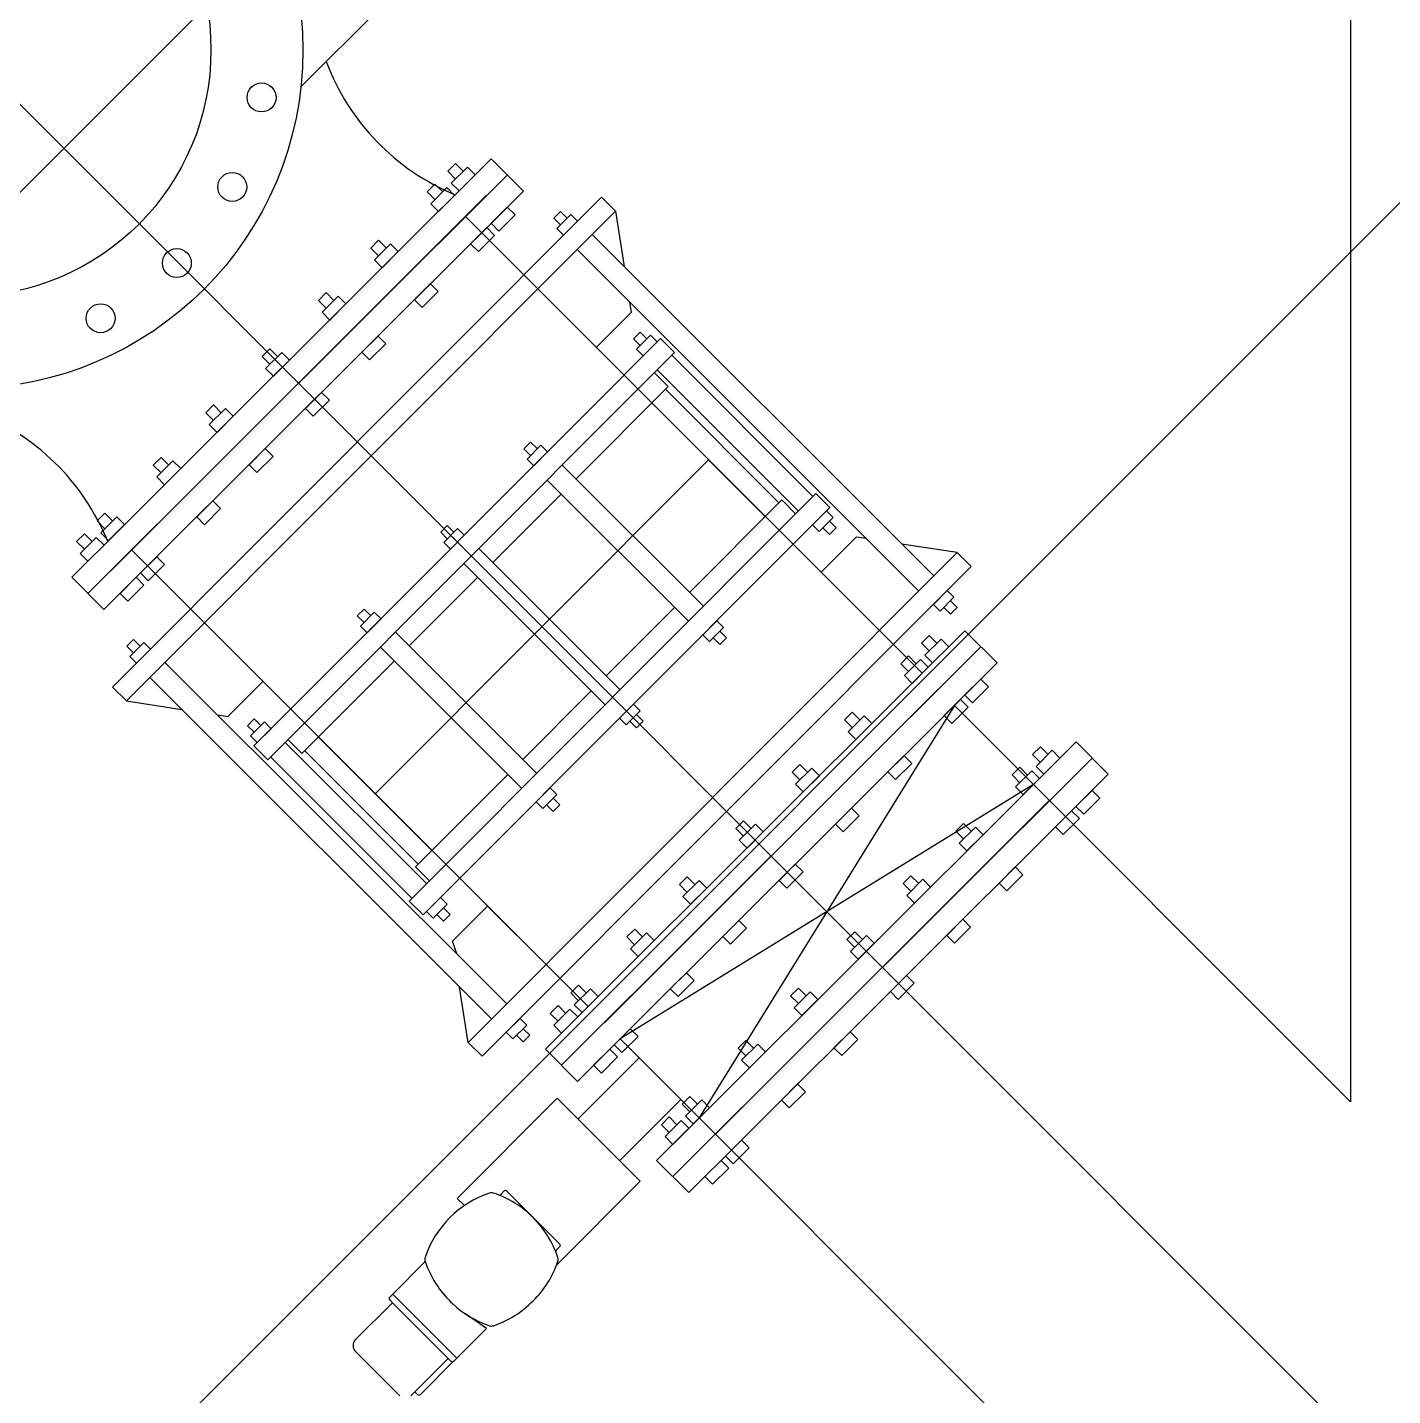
# Model space of a CAD drawing. Header units: inches. Extents: x 72602 to 350810, y -122122 to 43597.
# Drawn here: x 304663 to 306399, y 11378 to 13118 of the extents above; entities that cross this region are included whole.
import ezdxf

# ---------------------------------------------------------------- set-up
doc = ezdxf.new("R2010")
doc.units = ezdxf.units.IN
doc.header["$MEASUREMENT"] = 0
doc.layers.add('M-HVAC-EQPM-NEW', color=5, linetype='Continuous')
doc.layers.add('M-X-BKGD', color=8, linetype='Continuous')

msp = doc.modelspace()

# ---------------------------------------------------------------- hatches: boundary and pattern name
at = {"layer": 'M-HVAC-EQPM-NEW'}
h = msp.add_hatch(dxfattribs=at)
h.set_pattern_fill('ANSI31', color=1, scale=10000)
h.set_pattern_definition([(45, (143403.7, -63489.4), (-883.8835, 883.8835), [])])
h.paths.add_polyline_path([(293411, 17174.6), (308563.5, 17174.6), (308563.5, 7044.1), (293411, 7044.1)])

# ---------------------------------------------------------------- linework, layer by layer
at = {"layer": 'M-X-BKGD', "ltscale": 0.2}
msp.add_line((306345.7, 13994.6), (306345.7, 11751.7), dxfattribs=at)
msp.add_line((306345.7, 13994.6), (306345.7, 11751.7), dxfattribs=at)
at = {"layer": 'M-X-BKGD', "ltscale": 0.003}
msp.add_line((306801.5, 10871.6), (304150.7, 13522.5), dxfattribs=at)
msp.add_line((306801.5, 10871.6), (304150.7, 13522.5), dxfattribs=at)
at = {"layer": 'M-X-BKGD'}
for p, q in [((305110.5, 13141.1), (305011.1, 13042)), ((305110.5, 13141.1), (305011.1, 13042)), ((305253.1, 12950.4), (305191.6, 12889)), ((305253.1, 12950.4), (305191.6, 12889)), ((305207.6, 12944.3), (305197.8, 12934.5)), ((305207.6, 12944.3), (305197.8, 12934.5)), ((305217.5, 12934.5), (305207.6, 12944.3)), ((305217.5, 12934.5), (305207.6, 12944.3)), ((305294, 12909.4), (305253.1, 12950.4)), ((305294, 12909.4), (305253.1, 12950.4)), ((305273.6, 12929.9), (304740.2, 12398)), ((305273.6, 12929.9), (304740.2, 12398)), ((305197.8, 12934.5), (305207.6, 12924.7)), ((305197.8, 12934.5), (305207.6, 12924.7)), ((305222.8, 12939.8), (305202.3, 12919.3)), ((305222.8, 12939.8), (305202.3, 12919.3)), ((305212.1, 12909.5), (305232.6, 12929.9)), ((305212.1, 12909.5), (305232.6, 12929.9)), ((305232.6, 12929.9), (305222.8, 12939.8)), ((305232.6, 12929.9), (305222.8, 12939.8)), ((305181.5, 12918.3), (305171.7, 12908.5)), ((305181.5, 12918.3), (305171.7, 12908.5)), ((305171.7, 12908.5), (305181.5, 12898.6)), ((305171.7, 12908.5), (305181.5, 12898.6)), ((305196.7, 12913.8), (305176.2, 12893.3)), ((305196.7, 12913.8), (305176.2, 12893.3)), ((305191.4, 12908.4), (305181.5, 12918.3)), ((305191.4, 12908.4), (305181.5, 12918.3)), ((305206.5, 12903.9), (305196.7, 12913.8)), ((305206.5, 12903.9), (305196.7, 12913.8)), ((305202.3, 12919.3), (305212.1, 12909.5)), ((305202.3, 12919.3), (305212.1, 12909.5)), ((305232.5, 12848), (305294, 12909.4)), ((305232.5, 12848), (305294, 12909.4)), ((305246.7, 12903.8), (304769.4, 12426.5)), ((305246.7, 12903.8), (304769.4, 12426.5)), ((304771.5, 12278.8), (305393.3, 12901.6)), ((304771.5, 12278.8), (305393.3, 12901.6)), ((304771.6, 12278.8), (305393.3, 12901.6)), ((304771.6, 12278.8), (305393.3, 12901.6)), ((305191.3, 12888.8), (304781.2, 12479.8)), ((305191.3, 12888.8), (304781.2, 12479.8)), ((305176.2, 12893.3), (305186, 12883.5)), ((305176.2, 12893.3), (305186, 12883.5)), ((305186, 12883.5), (305206.5, 12903.9)), ((305186, 12883.5), (305206.5, 12903.9)), ((305253, 12868.5), (305273.5, 12888.9)), ((305253, 12868.5), (305273.5, 12888.9)), ((305273.5, 12888.9), (305283.3, 12879.1)), ((305273.5, 12888.9), (305283.3, 12879.1)), ((305393.3, 12901.6), (305411, 12883.9)), ((305393.3, 12901.6), (305411, 12883.9)), ((304789.2, 12261.2), (305411, 12883.9)), ((304789.2, 12261.2), (305411, 12883.9)), ((305801, 12296.4), (305220.2, 12877.2)), ((305801, 12296.4), (305220.2, 12877.2)), ((305283.3, 12879.1), (305262.8, 12858.6)), ((305283.3, 12879.1), (305262.8, 12858.6)), ((305341.2, 12883.5), (305332.7, 12875)), ((305341.2, 12883.5), (305332.7, 12875)), ((305332.7, 12875), (305341.2, 12866.5)), ((305332.7, 12875), (305341.2, 12866.5)), ((305354.3, 12879.6), (305336.6, 12861.9)), ((305354.3, 12879.6), (305336.6, 12861.9)), ((305349.7, 12875), (305341.2, 12883.5)), ((305349.7, 12875), (305341.2, 12883.5)), ((305362.8, 12871.1), (305354.3, 12879.6)), ((305362.8, 12871.1), (305354.3, 12879.6)), ((305411, 12883.9), (305421.9, 12813.5)), ((305411, 12883.9), (305421.9, 12813.5)), ((305247.4, 12862.9), (304822.1, 12438.8)), ((305247.4, 12862.9), (304822.1, 12438.8)), ((305226.9, 12842.5), (305247.4, 12862.9)), ((305226.9, 12842.5), (305247.4, 12862.9)), ((305247.4, 12862.9), (305257.2, 12853.1)), ((305247.4, 12862.9), (305257.2, 12853.1)), ((305262.8, 12858.6), (305253, 12868.5)), ((305262.8, 12858.6), (305253, 12868.5)), ((305336.6, 12861.9), (305345.1, 12853.4)), ((305336.6, 12861.9), (305345.1, 12853.4)), ((305345.1, 12853.4), (305362.8, 12871.1)), ((305345.1, 12853.4), (305362.8, 12871.1)), ((305381.3, 12854.1), (305815.9, 12420.1)), ((305381.3, 12854.1), (305815.9, 12420.1)), ((305109.9, 12846.9), (305100.1, 12837)), ((305109.9, 12846.9), (305100.1, 12837)), ((305100.1, 12837), (305109.9, 12827.2)), ((305100.1, 12837), (305109.9, 12827.2)), ((305125.1, 12842.3), (305104.6, 12821.9)), ((305125.1, 12842.3), (305104.6, 12821.9)), ((305119.7, 12837), (305109.9, 12846.9)), ((305119.7, 12837), (305109.9, 12846.9)), ((305134.9, 12832.5), (305125.1, 12842.3)), ((305134.9, 12832.5), (305125.1, 12842.3)), ((305236.7, 12832.6), (305226.9, 12842.5)), ((305236.7, 12832.6), (305226.9, 12842.5)), ((305257.2, 12853.1), (305236.7, 12832.6)), ((305257.2, 12853.1), (305236.7, 12832.6)), ((305104.6, 12821.9), (305114.4, 12812)), ((305104.6, 12821.9), (305114.4, 12812)), ((305114.4, 12812), (305134.9, 12832.5)), ((305114.4, 12812), (305134.9, 12832.5)), ((305362.2, 12835), (305796.8, 12401)), ((305362.2, 12835), (305796.8, 12401)), ((305155.3, 12771), (305175.8, 12791.5)), ((305155.3, 12771), (305175.8, 12791.5)), ((305175.8, 12791.5), (305185.6, 12781.6)), ((305175.8, 12791.5), (305185.6, 12781.6)), ((305043.2, 12780.3), (305033.4, 12770.5)), ((305043.2, 12780.3), (305033.4, 12770.5)), ((305033.4, 12770.5), (305043.2, 12760.7)), ((305033.4, 12770.5), (305043.2, 12760.7)), ((305058.4, 12775.8), (305037.9, 12755.4)), ((305058.4, 12775.8), (305037.9, 12755.4)), ((305053, 12770.5), (305043.2, 12780.3)), ((305053, 12770.5), (305043.2, 12780.3)), ((305068.2, 12766), (305058.4, 12775.8)), ((305068.2, 12766), (305058.4, 12775.8)), ((305165.1, 12761.2), (305155.3, 12771)), ((305165.1, 12761.2), (305155.3, 12771)), ((305185.6, 12781.6), (305165.1, 12761.2)), ((305185.6, 12781.6), (305165.1, 12761.2)), ((305428.9, 12768.4), (305430.9, 12755.2)), ((305428.9, 12768.4), (305430.9, 12755.2)), ((305037.9, 12755.4), (305047.7, 12745.5)), ((305037.9, 12755.4), (305047.7, 12745.5)), ((305047.7, 12745.5), (305068.2, 12766)), ((305047.7, 12745.5), (305068.2, 12766)), ((305386.4, 12710.6), (305430.9, 12755.2)), ((305386.4, 12710.6), (305430.9, 12755.2)), ((305088.6, 12704.5), (305109.1, 12725)), ((305088.6, 12704.5), (305109.1, 12725)), ((305118.9, 12715.1), (305098.4, 12694.7)), ((305118.9, 12715.1), (305098.4, 12694.7)), ((305109.1, 12725), (305118.9, 12715.1)), ((305109.1, 12725), (305118.9, 12715.1)), ((305468.3, 12721.9), (305421.8, 12675.3)), ((305468.3, 12721.9), (305421.8, 12675.3)), ((305442.5, 12730), (305434, 12721.5)), ((305442.5, 12730), (305434, 12721.5)), ((305434, 12721.5), (305442.5, 12713.1)), ((305434, 12721.5), (305442.5, 12713.1)), ((305455.6, 12726.1), (305437.9, 12708.5)), ((305455.6, 12726.1), (305437.9, 12708.5)), ((305451, 12721.6), (305442.5, 12730)), ((305451, 12721.6), (305442.5, 12730)), ((305446.4, 12700), (305464.1, 12717.7)), ((305446.4, 12700), (305464.1, 12717.7)), ((305464.1, 12717.7), (305455.6, 12726.1)), ((305464.1, 12717.7), (305455.6, 12726.1)), ((305486, 12704.3), (305468.3, 12721.9)), ((305486, 12704.3), (305468.3, 12721.9)), ((304971.6, 12708.9), (304961.7, 12699.1)), ((304971.6, 12708.9), (304961.7, 12699.1)), ((304961.7, 12699.1), (304971.6, 12689.2)), ((304961.7, 12699.1), (304971.6, 12689.2)), ((304986.7, 12704.4), (304966.2, 12683.9)), ((304986.7, 12704.4), (304966.2, 12683.9)), ((304981.4, 12699.1), (304971.6, 12708.9)), ((304981.4, 12699.1), (304971.6, 12708.9)), ((304996.5, 12694.5), (304986.7, 12704.4)), ((304996.5, 12694.5), (304986.7, 12704.4)), ((305098.4, 12694.7), (305088.6, 12704.5)), ((305098.4, 12694.7), (305088.6, 12704.5)), ((305437.9, 12708.5), (305446.4, 12700)), ((305437.9, 12708.5), (305446.4, 12700)), ((305439.5, 12657.6), (305486, 12704.3)), ((305439.5, 12657.6), (305486, 12704.3)), ((305482.5, 12700.7), (305662.2, 12521.2)), ((305482.5, 12700.7), (305662.2, 12521.2)), ((304966.2, 12683.9), (304976, 12674.1)), ((304966.2, 12683.9), (304976, 12674.1)), ((304976, 12674.1), (304996.5, 12694.5)), ((304976, 12674.1), (304996.5, 12694.5)), ((305463.9, 12682.1), (305643.7, 12502.6)), ((305463.9, 12682.1), (305643.7, 12502.6)), ((305421.9, 12675.2), (304997.9, 12250.7)), ((305421.9, 12675.2), (304997.9, 12250.7)), ((305460.4, 12678.6), (305478.1, 12660.9)), ((305460.4, 12678.6), (305478.1, 12660.9)), ((305439.5, 12657.6), (305015.6, 12233)), ((305439.5, 12657.6), (305015.6, 12233)), ((305016.9, 12633.1), (305037.4, 12653.5)), ((305016.9, 12633.1), (305037.4, 12653.5)), ((305037.4, 12653.5), (305047.3, 12643.7)), ((305037.4, 12653.5), (305047.3, 12643.7)), ((305478.2, 12660.8), (305360.9, 12543.4)), ((305478.2, 12660.8), (305360.9, 12543.4)), ((305474.6, 12657.4), (305618.9, 12513.2)), ((305474.6, 12657.4), (305618.9, 12513.2)), ((304890.1, 12627.6), (304899.9, 12637.5)), ((304890.1, 12627.6), (304899.9, 12637.5)), ((304894.6, 12612.5), (304915.1, 12632.9)), ((304894.6, 12612.5), (304915.1, 12632.9)), ((304899.9, 12637.5), (304909.8, 12627.6)), ((304899.9, 12637.5), (304909.8, 12627.6)), ((304915.1, 12632.9), (304924.9, 12623.1)), ((304915.1, 12632.9), (304924.9, 12623.1)), ((305026.7, 12623.2), (305016.9, 12633.1)), ((305026.7, 12623.2), (305016.9, 12633.1)), ((305047.3, 12643.7), (305026.7, 12623.2)), ((305047.3, 12643.7), (305026.7, 12623.2)), ((305457.2, 12640), (305601.5, 12495.8)), ((305457.2, 12640), (305601.5, 12495.8)), ((304899.9, 12617.8), (304890.1, 12627.6)), ((304899.9, 12617.8), (304890.1, 12627.6)), ((304904.4, 12602.6), (304894.6, 12612.5)), ((304904.4, 12602.6), (304894.6, 12612.5)), ((304924.9, 12623.1), (304904.4, 12602.6)), ((304924.9, 12623.1), (304904.4, 12602.6)), ((304965.8, 12582.1), (304945.3, 12561.6)), ((304965.8, 12582.1), (304945.3, 12561.6)), ((304975.6, 12572.2), (304965.8, 12582.1)), ((304975.6, 12572.2), (304965.8, 12582.1)), ((305303.2, 12590.4), (305294.7, 12581.9)), ((305303.2, 12590.4), (305294.7, 12581.9)), ((305294.7, 12581.9), (305303.2, 12573.4)), ((305294.7, 12581.9), (305303.2, 12573.4)), ((305316.3, 12586.5), (305298.6, 12568.8)), ((305316.3, 12586.5), (305298.6, 12568.8)), ((305311.7, 12581.9), (305303.2, 12590.4)), ((305311.7, 12581.9), (305303.2, 12590.4)), ((305307.1, 12560.3), (305324.8, 12578)), ((305307.1, 12560.3), (305324.8, 12578)), ((305324.8, 12578), (305316.3, 12586.5)), ((305324.8, 12578), (305316.3, 12586.5)), ((304823.4, 12561.1), (304833.2, 12570.9)), ((304823.4, 12561.1), (304833.2, 12570.9)), ((304833.2, 12551.3), (304823.4, 12561.1)), ((304833.2, 12551.3), (304823.4, 12561.1)), ((304827.9, 12546), (304848.4, 12566.4)), ((304827.9, 12546), (304848.4, 12566.4)), ((304833.2, 12570.9), (304843.1, 12561.1)), ((304833.2, 12570.9), (304843.1, 12561.1)), ((304848.4, 12566.4), (304858.2, 12556.6)), ((304848.4, 12566.4), (304858.2, 12556.6)), ((304945.3, 12561.6), (304955.1, 12551.8)), ((304945.3, 12561.6), (304955.1, 12551.8)), ((304955.1, 12551.8), (304975.6, 12572.2)), ((304955.1, 12551.8), (304975.6, 12572.2)), ((305105.4, 12143.2), (305529.4, 12567.8)), ((305105.4, 12143.2), (305529.4, 12567.8)), ((305298.6, 12568.8), (305307.1, 12560.3)), ((305298.6, 12568.8), (305307.1, 12560.3)), ((305343.2, 12561), (305522.9, 12381.6)), ((305343.2, 12561), (305522.9, 12381.6)), ((304837.7, 12536.1), (304827.9, 12546)), ((304837.7, 12536.1), (304827.9, 12546)), ((304858.2, 12556.6), (304837.7, 12536.1)), ((304858.2, 12556.6), (304837.7, 12536.1)), ((305324.1, 12541.9), (305503.9, 12362.5)), ((305324.1, 12541.9), (305503.9, 12362.5)), ((305341.8, 12524.3), (305254.9, 12437.2)), ((305341.8, 12524.3), (305254.9, 12437.2)), ((305619.2, 12478.2), (305665.8, 12524.8)), ((305619.2, 12478.2), (305665.8, 12524.8)), ((305665.8, 12524.8), (305683.5, 12507.1)), ((305665.8, 12524.8), (305683.5, 12507.1)), ((304899.1, 12515.6), (304878.6, 12495.1)), ((304899.1, 12515.6), (304878.6, 12495.1)), ((304908.9, 12505.7), (304899.1, 12515.6)), ((304908.9, 12505.7), (304899.1, 12515.6)), ((305622.5, 12516.7), (305505.2, 12399.2)), ((305622.5, 12516.7), (305505.2, 12399.2)), ((305622.4, 12516.8), (305640.1, 12499.1)), ((305622.4, 12516.8), (305640.1, 12499.1)), ((305683.5, 12507.1), (305636.9, 12460.5)), ((305683.5, 12507.1), (305636.9, 12460.5)), ((304761.9, 12499.8), (304752, 12490)), ((304761.9, 12499.8), (304752, 12490)), ((304752, 12490), (304761.9, 12480.1)), ((304752, 12490), (304761.9, 12480.1)), ((304777, 12495.2), (304756.5, 12474.8)), ((304777, 12495.2), (304756.5, 12474.8)), ((304771.7, 12489.9), (304761.9, 12499.8)), ((304771.7, 12489.9), (304761.9, 12499.8)), ((304786.8, 12485.4), (304777, 12495.2)), ((304786.8, 12485.4), (304777, 12495.2)), ((304878.6, 12495.1), (304888.4, 12485.3)), ((304878.6, 12495.1), (304888.4, 12485.3)), ((304888.4, 12485.3), (304908.9, 12505.7)), ((304888.4, 12485.3), (304908.9, 12505.7)), ((305661.6, 12485.2), (305679.2, 12502.9)), ((305661.6, 12485.2), (305679.2, 12502.9)), ((305687.7, 12494.4), (305670, 12476.7)), ((305687.7, 12494.4), (305670, 12476.7)), ((305679.2, 12502.9), (305687.7, 12494.4)), ((305679.2, 12502.9), (305687.7, 12494.4)), ((305683.1, 12489.8), (305691.6, 12481.3)), ((305683.1, 12489.8), (305691.6, 12481.3)), ((304719.7, 12418.5), (304781.2, 12479.8)), ((304719.7, 12418.5), (304781.2, 12479.8)), ((304735.8, 12473.7), (304725.9, 12463.9)), ((304735.8, 12473.7), (304725.9, 12463.9)), ((304745.6, 12463.9), (304735.8, 12473.7)), ((304745.6, 12463.9), (304735.8, 12473.7)), ((304756.5, 12474.8), (304766.3, 12465)), ((304756.5, 12474.8), (304766.3, 12465)), ((304766.3, 12465), (304786.8, 12485.4)), ((304766.3, 12465), (304786.8, 12485.4)), ((305197.2, 12484.2), (305188.8, 12475.7)), ((305197.2, 12484.2), (305188.8, 12475.7)), ((305188.8, 12475.7), (305197.2, 12467.2)), ((305188.8, 12475.7), (305197.2, 12467.2)), ((305210.3, 12480.3), (305192.7, 12462.6)), ((305210.3, 12480.3), (305192.7, 12462.6)), ((305619.2, 12478.2), (305195.3, 12053.5)), ((305619.2, 12478.2), (305195.3, 12053.5)), ((305205.7, 12475.7), (305197.2, 12484.2)), ((305205.7, 12475.7), (305197.2, 12484.2)), ((305201.1, 12454.2), (305218.8, 12471.9)), ((305201.1, 12454.2), (305218.8, 12471.9)), ((305218.8, 12471.9), (305210.3, 12480.3)), ((305218.8, 12471.9), (305210.3, 12480.3)), ((305670, 12476.7), (305661.6, 12485.2)), ((305670, 12476.7), (305661.6, 12485.2)), ((305683.1, 12472.8), (305674.6, 12481.3)), ((305683.1, 12472.8), (305674.6, 12481.3)), ((305691.6, 12481.3), (305683.1, 12472.8)), ((305691.6, 12481.3), (305683.1, 12472.8)), ((304725.9, 12463.9), (304735.8, 12454.1)), ((304725.9, 12463.9), (304735.8, 12454.1)), ((304750.9, 12469.2), (304730.4, 12448.8)), ((304750.9, 12469.2), (304730.4, 12448.8)), ((304740.2, 12438.9), (304760.7, 12459.4)), ((304740.2, 12438.9), (304760.7, 12459.4)), ((304760.7, 12459.4), (304750.9, 12469.2)), ((304760.7, 12459.4), (304750.9, 12469.2)), ((305192.7, 12462.6), (305201.1, 12454.2)), ((305192.7, 12462.6), (305201.1, 12454.2)), ((305636.9, 12460.5), (305213, 12035.8)), ((305636.9, 12460.5), (305213, 12035.8)), ((305237.2, 12454.9), (305416.9, 12275.4)), ((305237.2, 12454.9), (305416.9, 12275.4)), ((305672.4, 12425), (305717, 12469.6)), ((305672.4, 12425), (305717, 12469.6)), ((305730.1, 12467.6), (305717, 12469.6)), ((305730.1, 12467.6), (305717, 12469.6)), ((305845.7, 12449.9), (305775.3, 12460.7)), ((305845.7, 12449.9), (305775.3, 12460.7)), ((304730.4, 12448.8), (304740.2, 12438.9)), ((304730.4, 12448.8), (304740.2, 12438.9)), ((304822.1, 12438.8), (304760.6, 12377.5)), ((304822.1, 12438.8), (304760.6, 12377.5)), ((305376.2, 11872.7), (304795.9, 12453)), ((305376.2, 11872.7), (304795.9, 12453)), ((304807.2, 12423.9), (304827.7, 12444.4)), ((304807.2, 12423.9), (304827.7, 12444.4)), ((304827.7, 12444.4), (304837.5, 12434.6)), ((304827.7, 12444.4), (304837.5, 12434.6)), ((305223.9, 11827.2), (305845.7, 12449.9)), ((305223.9, 11827.2), (305845.7, 12449.9)), ((305863.4, 12432.1), (305845.7, 12449.9)), ((305863.4, 12432.1), (305845.7, 12449.9)), ((304817, 12414.1), (304807.2, 12423.9)), ((304817, 12414.1), (304807.2, 12423.9)), ((304837.5, 12434.6), (304817, 12414.1)), ((304837.5, 12434.6), (304817, 12414.1)), ((305218.1, 12435.8), (305397.9, 12256.3)), ((305218.1, 12435.8), (305397.9, 12256.3)), ((305241.6, 11809.5), (305863.4, 12432.2)), ((305241.6, 11809.5), (305863.4, 12432.2)), ((304760.6, 12377.5), (304719.7, 12418.5)), ((304760.6, 12377.5), (304719.7, 12418.5)), ((304781.1, 12397.9), (304801.6, 12418.4)), ((304781.1, 12397.9), (304801.6, 12418.4)), ((304811.5, 12408.5), (304790.9, 12388.1)), ((304811.5, 12408.5), (304790.9, 12388.1)), ((304801.6, 12418.4), (304811.5, 12408.5)), ((304801.6, 12418.4), (304811.5, 12408.5)), ((305235.8, 12418.1), (305148.9, 12331.1)), ((305235.8, 12418.1), (305148.9, 12331.1)), ((304790.9, 12388.1), (304781.1, 12397.9)), ((304790.9, 12388.1), (304781.1, 12397.9)), ((305815.3, 12383.9), (305833, 12401.6)), ((305815.3, 12383.9), (305833, 12401.6)), ((305841.5, 12393.2), (305823.8, 12375.5)), ((305841.5, 12393.2), (305823.8, 12375.5)), ((305833, 12401.6), (305841.5, 12393.2)), ((305833, 12401.6), (305841.5, 12393.2)), ((305836.9, 12388.6), (305845.4, 12380.1)), ((305836.9, 12388.6), (305845.4, 12380.1)), ((305091.3, 12378), (305082.8, 12369.5)), ((305091.3, 12378), (305082.8, 12369.5)), ((305082.8, 12369.5), (305091.3, 12361)), ((305082.8, 12369.5), (305091.3, 12361)), ((305104.4, 12374.1), (305086.7, 12356.4)), ((305104.4, 12374.1), (305086.7, 12356.4)), ((305099.8, 12369.5), (305091.3, 12378)), ((305099.8, 12369.5), (305091.3, 12378)), ((305112.9, 12365.7), (305104.4, 12374.1)), ((305112.9, 12365.7), (305104.4, 12374.1)), ((305486.2, 12380.1), (305399.3, 12293.1)), ((305486.2, 12380.1), (305399.3, 12293.1)), ((305823.8, 12375.5), (305815.3, 12383.9)), ((305823.8, 12375.5), (305815.3, 12383.9)), ((305836.9, 12371.6), (305828.4, 12380.1)), ((305836.9, 12371.6), (305828.4, 12380.1)), ((305845.4, 12380.1), (305836.9, 12371.6)), ((305845.4, 12380.1), (305836.9, 12371.6)), ((305086.7, 12356.4), (305095.2, 12348)), ((305086.7, 12356.4), (305095.2, 12348)), ((305095.2, 12348), (305112.9, 12365.7)), ((305095.2, 12348), (305112.9, 12365.7)), ((305522.2, 12345.5), (305539.9, 12363.2)), ((305522.2, 12345.5), (305539.9, 12363.2)), ((305548.4, 12354.7), (305530.7, 12337)), ((305548.4, 12354.7), (305530.7, 12337)), ((305539.9, 12363.2), (305548.4, 12354.7)), ((305539.9, 12363.2), (305548.4, 12354.7)), ((305543.8, 12350.1), (305552.3, 12341.6)), ((305543.8, 12350.1), (305552.3, 12341.6)), ((305855.3, 12350.5), (305793.8, 12289.2)), ((305855.3, 12350.5), (305793.8, 12289.2)), ((305896.2, 12309.5), (305855.3, 12350.5)), ((305896.2, 12309.5), (305855.3, 12350.5)), ((304789.6, 12330.9), (304798.1, 12339.4)), ((304789.6, 12330.9), (304798.1, 12339.4)), ((304793.5, 12317.8), (304811.2, 12335.5)), ((304793.5, 12317.8), (304811.2, 12335.5)), ((304798.1, 12339.4), (304806.6, 12330.9)), ((304798.1, 12339.4), (304806.6, 12330.9)), ((304811.2, 12335.5), (304819.7, 12327.1)), ((304811.2, 12335.5), (304819.7, 12327.1)), ((305131.3, 12348.7), (305311, 12169.2)), ((305131.3, 12348.7), (305311, 12169.2)), ((305530.7, 12337), (305522.2, 12345.5)), ((305530.7, 12337), (305522.2, 12345.5)), ((305543.8, 12333.2), (305535.3, 12341.6)), ((305543.8, 12333.2), (305535.3, 12341.6)), ((305552.3, 12341.6), (305543.8, 12333.2)), ((305552.3, 12341.6), (305543.8, 12333.2)), ((305809.9, 12344.4), (305800, 12334.6)), ((305809.9, 12344.4), (305800, 12334.6)), ((305800, 12334.6), (305809.8, 12324.8)), ((305800, 12334.6), (305809.8, 12324.8)), ((305825, 12339.9), (305804.5, 12319.5)), ((305825, 12339.9), (305804.5, 12319.5)), ((305819.7, 12334.6), (305809.9, 12344.4)), ((305819.7, 12334.6), (305809.9, 12344.4)), ((305834.8, 12330.1), (305825, 12339.9)), ((305834.8, 12330.1), (305825, 12339.9)), ((304798.1, 12322.4), (304789.6, 12330.9)), ((304798.1, 12322.4), (304789.6, 12330.9)), ((304802, 12309.4), (304793.5, 12317.8)), ((304802, 12309.4), (304793.5, 12317.8)), ((304819.7, 12327.1), (304802, 12309.4)), ((304819.7, 12327.1), (304802, 12309.4)), ((305112.2, 12329.6), (305291.9, 12150.1)), ((305112.2, 12329.6), (305291.9, 12150.1)), ((305875.8, 12330), (305342.4, 11798.1)), ((305875.8, 12330), (305342.4, 11798.1)), ((305783.8, 12318.4), (305773.9, 12308.6)), ((305783.8, 12318.4), (305773.9, 12308.6)), ((305793.6, 12308.6), (305783.8, 12318.4)), ((305793.6, 12308.6), (305783.8, 12318.4)), ((305804.5, 12319.5), (305814.3, 12309.6)), ((305804.5, 12319.5), (305814.3, 12309.6)), ((305814.3, 12309.6), (305834.8, 12330.1)), ((305814.3, 12309.6), (305834.8, 12330.1)), ((304838.1, 12310.1), (305272.7, 11876.1)), ((304838.1, 12310.1), (305272.7, 11876.1)), ((305129.8, 12312), (305012.4, 12194.4)), ((305129.8, 12312), (305012.4, 12194.4)), ((305773.9, 12308.6), (305783.7, 12298.8)), ((305773.9, 12308.6), (305783.7, 12298.8)), ((305798.9, 12313.9), (305778.4, 12293.4)), ((305798.9, 12313.9), (305778.4, 12293.4)), ((305788.2, 12283.6), (305808.7, 12304)), ((305788.2, 12283.6), (305808.7, 12304)), ((305808.7, 12304), (305798.9, 12313.9)), ((305808.7, 12304), (305798.9, 12313.9)), ((305834.7, 12248.2), (305896.2, 12309.5)), ((305834.7, 12248.2), (305896.2, 12309.5)), ((304819, 12291), (305253.6, 11857)), ((304819, 12291), (305253.6, 11857)), ((304962.5, 12286), (304918, 12241.4)), ((304962.5, 12286), (304918, 12241.4)), ((305793.5, 12288.9), (305383.5, 11880)), ((305793.5, 12288.9), (305383.5, 11880)), ((305778.4, 12293.4), (305788.2, 12283.6)), ((305778.4, 12293.4), (305788.2, 12283.6)), ((305855.2, 12268.6), (305875.7, 12289.1)), ((305855.2, 12268.6), (305875.7, 12289.1)), ((305875.7, 12289.1), (305885.5, 12279.2)), ((305875.7, 12289.1), (305885.5, 12279.2)), ((304771.5, 12278.8), (304789.2, 12261.2)), ((304771.5, 12278.8), (304789.2, 12261.2)), ((305380.2, 12274), (305293.3, 12187)), ((305380.2, 12274), (305293.3, 12187)), ((305821.2, 12276.2), (305396.9, 11851.9)), ((305821.2, 12276.2), (305396.9, 11851.9)), ((305849.6, 12263), (305424.4, 11839)), ((305849.6, 12263), (305424.4, 11839)), ((305829.1, 12242.6), (305849.6, 12263)), ((305829.1, 12242.6), (305849.6, 12263)), ((305849.6, 12263), (305859.4, 12253.2)), ((305849.6, 12263), (305859.4, 12253.2)), ((305865, 12258.8), (305855.2, 12268.6)), ((305865, 12258.8), (305855.2, 12268.6)), ((305885.5, 12279.2), (305865, 12258.8)), ((305885.5, 12279.2), (305865, 12258.8)), ((304789.2, 12261.2), (304859.7, 12250.4)), ((304789.2, 12261.2), (304859.7, 12250.4)), ((304951.4, 12204), (304997.9, 12250.7)), ((304951.4, 12204), (304997.9, 12250.7)), ((305416.3, 12239.4), (305433.9, 12257.1)), ((305416.3, 12239.4), (305433.9, 12257.1)), ((305442.4, 12248.6), (305424.8, 12230.9)), ((305442.4, 12248.6), (305424.8, 12230.9)), ((305433.9, 12257.1), (305442.4, 12248.6)), ((305433.9, 12257.1), (305442.4, 12248.6)), ((305842, 12255.4), (305517.6, 11731.3)), ((305842, 12255.4), (305517.6, 11731.3)), ((305712.1, 12247), (305702.3, 12237.2)), ((305712.1, 12247), (305702.3, 12237.2)), ((305721.9, 12237.1), (305712.1, 12247)), ((305721.9, 12237.1), (305712.1, 12247)), ((305859.4, 12253.2), (305838.9, 12232.7)), ((305859.4, 12253.2), (305838.9, 12232.7)), ((306345.7, 11751.7), (305842, 12255.4)), ((306345.7, 11751.7), (305842, 12255.4)), ((304904.8, 12243.4), (304918, 12241.4)), ((304904.8, 12243.4), (304918, 12241.4)), ((304943.2, 12229.8), (304951.7, 12238.3)), ((304943.2, 12229.8), (304951.7, 12238.3)), ((304951.7, 12221.4), (304943.2, 12229.8)), ((304951.7, 12221.4), (304943.2, 12229.8)), ((304947.1, 12216.8), (304964.8, 12234.5)), ((304947.1, 12216.8), (304964.8, 12234.5)), ((304951.7, 12238.3), (304960.2, 12229.9)), ((304951.7, 12238.3), (304960.2, 12229.9)), ((304964.8, 12234.5), (304973.3, 12226)), ((304964.8, 12234.5), (304973.3, 12226)), ((305015.6, 12233), (304969.1, 12186.4)), ((305015.6, 12233), (304969.1, 12186.4)), ((305424.8, 12230.9), (305416.3, 12239.4)), ((305424.8, 12230.9), (305416.3, 12239.4)), ((305437.8, 12227), (305429.3, 12235.5)), ((305437.8, 12227), (305429.3, 12235.5)), ((305437.8, 12244), (305446.3, 12235.5)), ((305437.8, 12244), (305446.3, 12235.5)), ((305446.3, 12235.5), (305437.8, 12227)), ((305446.3, 12235.5), (305437.8, 12227)), ((305702.3, 12237.2), (305712.1, 12227.3)), ((305702.3, 12237.2), (305712.1, 12227.3)), ((305727.3, 12242.5), (305706.8, 12222)), ((305727.3, 12242.5), (305706.8, 12222)), ((305716.6, 12212.2), (305737.1, 12232.6)), ((305716.6, 12212.2), (305737.1, 12232.6)), ((305737.1, 12232.6), (305727.3, 12242.5)), ((305737.1, 12232.6), (305727.3, 12242.5)), ((305838.9, 12232.7), (305829.1, 12242.6)), ((305838.9, 12232.7), (305829.1, 12242.6)), ((304955.6, 12208.3), (304947.1, 12216.8)), ((304955.6, 12208.3), (304947.1, 12216.8)), ((304973.3, 12226), (304955.6, 12208.3)), ((304973.3, 12226), (304955.6, 12208.3)), ((304994.7, 12212), (305012.4, 12194.4)), ((304994.7, 12212), (305012.4, 12194.4)), ((305033.3, 12215.3), (305177.6, 12071.1)), ((305033.3, 12215.3), (305177.6, 12071.1)), ((305706.8, 12222), (305716.6, 12212.2)), ((305706.8, 12222), (305716.6, 12212.2)), ((304969.1, 12186.4), (304951.4, 12204)), ((304969.1, 12186.4), (304951.4, 12204)), ((304991.2, 12208.5), (305170.9, 12029)), ((304991.2, 12208.5), (305170.9, 12029)), ((305015.9, 12197.9), (305160.3, 12053.8)), ((305015.9, 12197.9), (305160.3, 12053.8)), ((305996.7, 12209.1), (305935.2, 12147.8)), ((305996.7, 12209.1), (305935.2, 12147.8)), ((305951.3, 12203), (305941.4, 12193.2)), ((305951.3, 12203), (305941.4, 12193.2)), ((305941.4, 12193.2), (305951.2, 12183.4)), ((305941.4, 12193.2), (305951.2, 12183.4)), ((305966.4, 12198.5), (305945.9, 12178)), ((305966.4, 12198.5), (305945.9, 12178)), ((305961.1, 12193.2), (305951.3, 12203)), ((305961.1, 12193.2), (305951.3, 12203)), ((305976.2, 12188.6), (305966.4, 12198.5)), ((305976.2, 12188.6), (305966.4, 12198.5)), ((306037.6, 12168.1), (305996.7, 12209.1)), ((306037.6, 12168.1), (305996.7, 12209.1)), ((304972.6, 12189.9), (305152.3, 12010.4)), ((304972.6, 12189.9), (305152.3, 12010.4)), ((305297.3, 12191), (305293.3, 12187)), ((305297.3, 12191), (305293.3, 12187)), ((306017.2, 12188.6), (305483.8, 11656.7)), ((306017.2, 12188.6), (305483.8, 11656.7)), ((305645.4, 12180.5), (305635.6, 12170.6)), ((305645.4, 12180.5), (305635.6, 12170.6)), ((305660.6, 12175.9), (305640.1, 12155.5)), ((305660.6, 12175.9), (305640.1, 12155.5)), ((305655.2, 12170.6), (305645.4, 12180.5)), ((305655.2, 12170.6), (305645.4, 12180.5)), ((305670.4, 12166.1), (305660.6, 12175.9)), ((305670.4, 12166.1), (305660.6, 12175.9)), ((305757.5, 12171.2), (305778, 12191.6)), ((305757.5, 12171.2), (305778, 12191.6)), ((305787.8, 12181.8), (305767.3, 12161.3)), ((305787.8, 12181.8), (305767.3, 12161.3)), ((305778, 12191.6), (305787.8, 12181.8)), ((305778, 12191.6), (305787.8, 12181.8)), ((305925.2, 12177), (305915.3, 12167.2)), ((305925.2, 12177), (305915.3, 12167.2)), ((305935, 12167.1), (305925.2, 12177)), ((305935, 12167.1), (305925.2, 12177)), ((305945.9, 12178), (305955.7, 12168.2)), ((305945.9, 12178), (305955.7, 12168.2)), ((305955.7, 12168.2), (305976.2, 12188.6)), ((305955.7, 12168.2), (305976.2, 12188.6)), ((305274.2, 12167.8), (305156.7, 12050.2)), ((305274.2, 12167.8), (305156.7, 12050.2)), ((305274.2, 12167.8), (305210.5, 12104)), ((305274.2, 12167.8), (305210.5, 12104)), ((305635.6, 12170.6), (305645.4, 12160.8)), ((305635.6, 12170.6), (305645.4, 12160.8)), ((305649.9, 12145.6), (305670.4, 12166.1)), ((305649.9, 12145.6), (305670.4, 12166.1)), ((305767.3, 12161.3), (305757.5, 12171.2)), ((305767.3, 12161.3), (305757.5, 12171.2)), ((305915.3, 12167.2), (305925.2, 12157.3)), ((305915.3, 12167.2), (305925.2, 12157.3)), ((305940.3, 12172.5), (305919.8, 12152)), ((305940.3, 12172.5), (305919.8, 12152)), ((305929.6, 12142.2), (305950.1, 12162.6)), ((305929.6, 12142.2), (305950.1, 12162.6)), ((305950.1, 12162.6), (305940.3, 12172.5)), ((305950.1, 12162.6), (305940.3, 12172.5)), ((305976.1, 12106.7), (306037.6, 12168.1)), ((305976.1, 12106.7), (306037.6, 12168.1)), ((305310.3, 12133.2), (305328, 12150.9)), ((305310.3, 12133.2), (305328, 12150.9)), ((305336.5, 12142.4), (305318.8, 12124.7)), ((305336.5, 12142.4), (305318.8, 12124.7)), ((305328, 12150.9), (305336.5, 12142.4)), ((305328, 12150.9), (305336.5, 12142.4)), ((305942.5, 12155), (305417.1, 11831.7)), ((305942.5, 12155), (305417.1, 11831.7)), ((305935, 12147.5), (305524.9, 11738.5)), ((305935, 12147.5), (305524.9, 11738.5)), ((305640.1, 12155.5), (305649.9, 12145.6)), ((305640.1, 12155.5), (305649.9, 12145.6)), ((305919.8, 12152), (305929.6, 12142.2)), ((305919.8, 12152), (305929.6, 12142.2)), ((305996.6, 12127.2), (306017.1, 12147.6)), ((305996.6, 12127.2), (306017.1, 12147.6)), ((306017.1, 12147.6), (306026.9, 12137.8)), ((306017.1, 12147.6), (306026.9, 12137.8)), ((305318.8, 12124.7), (305310.3, 12133.2)), ((305318.8, 12124.7), (305310.3, 12133.2)), ((305331.9, 12120.8), (305323.4, 12129.3)), ((305331.9, 12120.8), (305323.4, 12129.3)), ((305331.9, 12137.8), (305340.4, 12129.3)), ((305331.9, 12137.8), (305340.4, 12129.3)), ((305340.4, 12129.3), (305331.9, 12120.8)), ((305340.4, 12129.3), (305331.9, 12120.8)), ((305962.6, 12134.8), (305538.4, 11710.5)), ((305962.6, 12134.8), (305538.4, 11710.5)), ((305690.8, 12104.6), (305711.3, 12125.1)), ((305690.8, 12104.6), (305711.3, 12125.1)), ((305711.3, 12125.1), (305721.1, 12115.2)), ((305711.3, 12125.1), (305721.1, 12115.2)), ((306006.4, 12117.4), (305996.6, 12127.2)), ((306006.4, 12117.4), (305996.6, 12127.2)), ((306026.9, 12137.8), (306006.4, 12117.4)), ((306026.9, 12137.8), (306006.4, 12117.4)), ((305573.8, 12109), (305564, 12099.2)), ((305573.8, 12109), (305564, 12099.2)), ((305991, 12121.6), (305565.8, 11697.5)), ((305991, 12121.6), (305565.8, 11697.5)), ((305583.6, 12099.2), (305573.8, 12109)), ((305583.6, 12099.2), (305573.8, 12109)), ((305721.1, 12115.2), (305700.6, 12094.8)), ((305721.1, 12115.2), (305700.6, 12094.8)), ((305970.5, 12101.2), (305991, 12121.6)), ((305970.5, 12101.2), (305991, 12121.6)), ((306000.9, 12111.8), (305980.3, 12091.3)), ((306000.9, 12111.8), (305980.3, 12091.3)), ((305991, 12121.6), (306000.9, 12111.8)), ((305991, 12121.6), (306000.9, 12111.8)), ((305564, 12099.2), (305573.8, 12089.4)), ((305564, 12099.2), (305573.8, 12089.4)), ((305588.9, 12104.5), (305568.4, 12084.1)), ((305588.9, 12104.5), (305568.4, 12084.1)), ((305578.3, 12074.2), (305598.8, 12094.7)), ((305578.3, 12074.2), (305598.8, 12094.7)), ((305598.8, 12094.7), (305588.9, 12104.5)), ((305598.8, 12094.7), (305588.9, 12104.5)), ((305700.6, 12094.8), (305690.8, 12104.6)), ((305700.6, 12094.8), (305690.8, 12104.6)), ((305853.6, 12105.6), (305843.7, 12095.7)), ((305853.6, 12105.6), (305843.7, 12095.7)), ((305843.7, 12095.7), (305853.5, 12085.9)), ((305843.7, 12095.7), (305853.5, 12085.9)), ((305868.7, 12101), (305848.2, 12080.6)), ((305868.7, 12101), (305848.2, 12080.6)), ((305863.4, 12095.7), (305853.6, 12105.6)), ((305863.4, 12095.7), (305853.6, 12105.6)), ((305858, 12070.7), (305878.5, 12091.2)), ((305858, 12070.7), (305878.5, 12091.2)), ((305878.5, 12091.2), (305868.7, 12101)), ((305878.5, 12091.2), (305868.7, 12101)), ((305980.3, 12091.3), (305970.5, 12101.2)), ((305980.3, 12091.3), (305970.5, 12101.2)), ((305568.4, 12084.1), (305578.3, 12074.2)), ((305568.4, 12084.1), (305578.3, 12074.2)), ((305848.2, 12080.6), (305858, 12070.7)), ((305848.2, 12080.6), (305858, 12070.7)), ((305195.3, 12053.5), (305148.8, 12006.9)), ((305195.3, 12053.5), (305148.8, 12006.9)), ((305156.7, 12050.2), (305174.4, 12032.6)), ((305156.7, 12050.2), (305174.4, 12032.6)), ((305492.3, 12027.8), (305502.2, 12037.6)), ((305492.3, 12027.8), (305502.2, 12037.6)), ((305502.2, 12037.6), (305512, 12027.7)), ((305502.2, 12037.6), (305512, 12027.7)), ((305619.1, 12033.2), (305639.7, 12053.7)), ((305619.1, 12033.2), (305639.7, 12053.7)), ((305649.5, 12043.8), (305629, 12023.4)), ((305649.5, 12043.8), (305629, 12023.4)), ((305639.7, 12053.7), (305649.5, 12043.8)), ((305639.7, 12053.7), (305649.5, 12043.8)), ((305786.8, 12039), (305777, 12029.2)), ((305786.8, 12039), (305777, 12029.2)), ((305796.7, 12029.2), (305786.8, 12039)), ((305796.7, 12029.2), (305786.8, 12039)), ((305898.9, 12029.7), (305919.4, 12050.2)), ((305898.9, 12029.7), (305919.4, 12050.2)), ((305929.2, 12040.3), (305908.7, 12019.9)), ((305929.2, 12040.3), (305908.7, 12019.9)), ((305919.4, 12050.2), (305929.2, 12040.3)), ((305919.4, 12050.2), (305929.2, 12040.3)), ((305166.5, 11989.2), (305213, 12035.8)), ((305166.5, 11989.2), (305213, 12035.8)), ((305502.1, 12017.9), (305492.3, 12027.8)), ((305502.1, 12017.9), (305492.3, 12027.8)), ((305496.8, 12012.6), (305517.3, 12033.1)), ((305496.8, 12012.6), (305517.3, 12033.1)), ((305527.1, 12023.2), (305506.6, 12002.8)), ((305527.1, 12023.2), (305506.6, 12002.8)), ((305517.3, 12033.1), (305527.1, 12023.2)), ((305517.3, 12033.1), (305527.1, 12023.2)), ((305629, 12023.4), (305619.1, 12033.2)), ((305629, 12023.4), (305619.1, 12033.2)), ((305777, 12029.2), (305786.8, 12019.4)), ((305777, 12029.2), (305786.8, 12019.4)), ((305802, 12034.5), (305781.5, 12014.1)), ((305802, 12034.5), (305781.5, 12014.1)), ((305791.3, 12004.2), (305811.8, 12024.7)), ((305791.3, 12004.2), (305811.8, 12024.7)), ((305811.8, 12024.7), (305802, 12034.5)), ((305811.8, 12024.7), (305802, 12034.5)), ((305908.7, 12019.9), (305898.9, 12029.7)), ((305908.7, 12019.9), (305898.9, 12029.7)), ((305148.8, 12006.9), (305166.5, 11989.2)), ((305148.8, 12006.9), (305166.5, 11989.2)), ((305188.4, 12011.2), (305170.7, 11993.5)), ((305188.4, 12011.2), (305170.7, 11993.5)), ((305179.2, 11985), (305196.9, 12002.7)), ((305179.2, 11985), (305196.9, 12002.7)), ((305196.9, 12002.7), (305188.4, 12011.2)), ((305196.9, 12002.7), (305188.4, 12011.2)), ((305506.6, 12002.8), (305496.8, 12012.6)), ((305506.6, 12002.8), (305496.8, 12012.6)), ((305781.5, 12014.1), (305791.3, 12004.2)), ((305781.5, 12014.1), (305791.3, 12004.2)), ((305170.7, 11993.5), (305179.2, 11985)), ((305170.7, 11993.5), (305179.2, 11985)), ((305183.8, 11989.6), (305192.3, 11981.1)), ((305183.8, 11989.6), (305192.3, 11981.1)), ((305200.8, 11989.6), (305192.3, 11998.1)), ((305200.8, 11989.6), (305192.3, 11998.1)), ((305192.3, 11981.1), (305200.8, 11989.6)), ((305192.3, 11981.1), (305200.8, 11989.6)), ((305248.4, 12000.5), (305203.9, 11955.9)), ((305248.4, 12000.5), (305203.9, 11955.9)), ((305248.4, 12000.5), (305322.8, 11926.3)), ((305248.4, 12000.5), (305322.8, 11926.3)), ((305425.6, 11961.3), (305435.5, 11971.1)), ((305425.6, 11961.3), (305435.5, 11971.1)), ((305435.5, 11971.1), (305445.3, 11961.2)), ((305435.5, 11971.1), (305445.3, 11961.2)), ((305568, 11982.2), (305547.5, 11961.8)), ((305568, 11982.2), (305547.5, 11961.8)), ((305557.3, 11951.9), (305577.8, 11972.4)), ((305557.3, 11951.9), (305577.8, 11972.4)), ((305577.8, 11972.4), (305568, 11982.2)), ((305577.8, 11972.4), (305568, 11982.2)), ((305715.2, 11967.6), (305705.4, 11957.8)), ((305715.2, 11967.6), (305705.4, 11957.8)), ((305725, 11957.8), (305715.2, 11967.6)), ((305725, 11957.8), (305715.2, 11967.6)), ((305832.2, 11963.2), (305852.7, 11983.7)), ((305832.2, 11963.2), (305852.7, 11983.7)), ((305862.5, 11973.8), (305842, 11953.4)), ((305862.5, 11973.8), (305842, 11953.4)), ((305852.7, 11983.7), (305862.5, 11973.8)), ((305852.7, 11983.7), (305862.5, 11973.8)), ((305209.9, 11938.8), (305203.9, 11955.9)), ((305209.9, 11938.8), (305203.9, 11955.9)), ((305435.4, 11951.4), (305425.6, 11961.3)), ((305435.4, 11951.4), (305425.6, 11961.3)), ((305430.1, 11946.1), (305450.6, 11966.5)), ((305430.1, 11946.1), (305450.6, 11966.5)), ((305460.4, 11956.7), (305439.9, 11936.3)), ((305460.4, 11956.7), (305439.9, 11936.3)), ((305450.6, 11966.5), (305460.4, 11956.7)), ((305450.6, 11966.5), (305460.4, 11956.7)), ((305547.5, 11961.8), (305557.3, 11951.9)), ((305547.5, 11961.8), (305557.3, 11951.9)), ((305705.4, 11957.8), (305715.2, 11947.9)), ((305705.4, 11957.8), (305715.2, 11947.9)), ((305730.4, 11963.1), (305709.9, 11942.6)), ((305730.4, 11963.1), (305709.9, 11942.6)), ((305719.7, 11932.8), (305740.2, 11953.2)), ((305719.7, 11932.8), (305740.2, 11953.2)), ((305740.2, 11953.2), (305730.4, 11963.1)), ((305740.2, 11953.2), (305730.4, 11963.1)), ((305842, 11953.4), (305832.2, 11963.2)), ((305842, 11953.4), (305832.2, 11963.2)), ((305439.9, 11936.3), (305430.1, 11946.1)), ((305439.9, 11936.3), (305430.1, 11946.1)), ((305709.9, 11942.6), (305719.7, 11932.8)), ((305709.9, 11942.6), (305719.7, 11932.8)), ((305501.3, 11915.7), (305480.8, 11895.2)), ((305501.3, 11915.7), (305480.8, 11895.2)), ((305511.1, 11905.9), (305501.3, 11915.7)), ((305511.1, 11905.9), (305501.3, 11915.7)), ((305223.9, 11827.2), (305212.9, 11897.6)), ((305223.9, 11827.2), (305212.9, 11897.6)), ((305364.1, 11899.9), (305354.2, 11890.1)), ((305364.1, 11899.9), (305354.2, 11890.1)), ((305373.9, 11890.1), (305364.1, 11899.9)), ((305373.9, 11890.1), (305364.1, 11899.9)), ((305490.6, 11885.4), (305511.1, 11905.9)), ((305490.6, 11885.4), (305511.1, 11905.9)), ((305760.6, 11891.8), (305781.1, 11912.2)), ((305760.6, 11891.8), (305781.1, 11912.2)), ((305790.9, 11902.4), (305770.4, 11881.9)), ((305790.9, 11902.4), (305770.4, 11881.9)), ((305781.1, 11912.2), (305790.9, 11902.4)), ((305781.1, 11912.2), (305790.9, 11902.4)), ((305321.9, 11818.6), (305383.5, 11880)), ((305321.9, 11818.6), (305383.5, 11880)), ((305354.2, 11890.1), (305364.1, 11880.2)), ((305354.2, 11890.1), (305364.1, 11880.2)), ((305379.2, 11895.4), (305358.7, 11874.9)), ((305379.2, 11895.4), (305358.7, 11874.9)), ((305368.5, 11865.1), (305389.1, 11885.5)), ((305368.5, 11865.1), (305389.1, 11885.5)), ((305389.1, 11885.5), (305379.2, 11895.4)), ((305389.1, 11885.5), (305379.2, 11895.4)), ((305480.8, 11895.2), (305490.6, 11885.4)), ((305480.8, 11895.2), (305490.6, 11885.4)), ((305633.7, 11886.4), (305643.6, 11896.2)), ((305633.7, 11886.4), (305643.6, 11896.2)), ((305643.6, 11876.5), (305633.7, 11886.4)), ((305643.6, 11876.5), (305633.7, 11886.4)), ((305638.2, 11871.2), (305658.7, 11891.6)), ((305638.2, 11871.2), (305658.7, 11891.6)), ((305643.6, 11896.2), (305653.4, 11886.3)), ((305643.6, 11896.2), (305653.4, 11886.3)), ((305668.5, 11881.8), (305648, 11861.4)), ((305668.5, 11881.8), (305648, 11861.4)), ((305658.7, 11891.6), (305668.5, 11881.8)), ((305658.7, 11891.6), (305668.5, 11881.8)), ((305770.4, 11881.9), (305760.6, 11891.8)), ((305770.4, 11881.9), (305760.6, 11891.8)), ((305338, 11873.9), (305328.2, 11864.1)), ((305338, 11873.9), (305328.2, 11864.1)), ((305328.2, 11864.1), (305338, 11854.2)), ((305328.2, 11864.1), (305338, 11854.2)), ((305353.1, 11869.4), (305332.6, 11848.9)), ((305353.1, 11869.4), (305332.6, 11848.9)), ((305347.8, 11864), (305338, 11873.9)), ((305347.8, 11864), (305338, 11873.9)), ((305363, 11859.5), (305353.1, 11869.4)), ((305363, 11859.5), (305353.1, 11869.4)), ((305358.7, 11874.9), (305368.5, 11865.1)), ((305358.7, 11874.9), (305368.5, 11865.1)), ((305648, 11861.4), (305638.2, 11871.2)), ((305648, 11861.4), (305638.2, 11871.2)), ((305289.7, 11857.7), (305272, 11840)), ((305289.7, 11857.7), (305272, 11840)), ((305280.5, 11831.6), (305298.2, 11849.2)), ((305280.5, 11831.6), (305298.2, 11849.2)), ((305298.2, 11849.2), (305289.7, 11857.7)), ((305298.2, 11849.2), (305289.7, 11857.7)), ((305332.6, 11848.9), (305342.5, 11839.1)), ((305332.6, 11848.9), (305342.5, 11839.1)), ((305342.5, 11839.1), (305363, 11859.5)), ((305342.5, 11839.1), (305363, 11859.5)), ((305272, 11840), (305280.5, 11831.6)), ((305272, 11840), (305280.5, 11831.6)), ((305285.1, 11836.2), (305293.6, 11827.7)), ((305285.1, 11836.2), (305293.6, 11827.7)), ((305302.1, 11836.2), (305293.6, 11844.6)), ((305302.1, 11836.2), (305293.6, 11844.6)), ((305293.6, 11827.7), (305302.1, 11836.2)), ((305293.6, 11827.7), (305302.1, 11836.2)), ((305424.4, 11839), (305362.8, 11777.6)), ((305424.4, 11839), (305362.8, 11777.6)), ((305409.4, 11824.1), (305429.9, 11844.5)), ((305409.4, 11824.1), (305429.9, 11844.5)), ((306345.7, 10903.2), (305417.1, 11831.7)), ((306345.7, 10903.2), (305417.1, 11831.7)), ((305439.8, 11834.7), (305419.3, 11814.2)), ((305439.8, 11834.7), (305419.3, 11814.2)), ((305429.9, 11844.5), (305439.8, 11834.7)), ((305429.9, 11844.5), (305439.8, 11834.7)), ((305567, 11819.8), (305576.9, 11829.6)), ((305567, 11819.8), (305576.9, 11829.6)), ((305576.9, 11829.6), (305586.7, 11819.8)), ((305576.9, 11829.6), (305586.7, 11819.8)), ((305709.4, 11840.8), (305688.9, 11820.3)), ((305709.4, 11840.8), (305688.9, 11820.3)), ((305698.7, 11810.5), (305719.3, 11831)), ((305698.7, 11810.5), (305719.3, 11831)), ((305719.3, 11831), (305709.4, 11840.8)), ((305719.3, 11831), (305709.4, 11840.8)), ((305241.6, 11809.5), (305223.9, 11827.2)), ((305241.6, 11809.5), (305223.9, 11827.2)), ((305362.8, 11777.6), (305321.9, 11818.6)), ((305362.8, 11777.6), (305321.9, 11818.6)), ((305383.3, 11798.1), (305403.9, 11818.5)), ((305383.3, 11798.1), (305403.9, 11818.5)), ((305403.9, 11818.5), (305413.7, 11808.7)), ((305403.9, 11818.5), (305413.7, 11808.7)), ((305419.3, 11814.2), (305409.4, 11824.1)), ((305419.3, 11814.2), (305409.4, 11824.1)), ((305576.8, 11810), (305567, 11819.8)), ((305576.8, 11810), (305567, 11819.8)), ((305571.5, 11804.7), (305592, 11825.1)), ((305571.5, 11804.7), (305592, 11825.1)), ((305601.8, 11815.3), (305581.3, 11794.8)), ((305601.8, 11815.3), (305581.3, 11794.8)), ((305592, 11825.1), (305601.8, 11815.3)), ((305592, 11825.1), (305601.8, 11815.3)), ((305688.9, 11820.3), (305698.7, 11810.5)), ((305688.9, 11820.3), (305698.7, 11810.5)), ((305363.4, 11730), (305441.1, 11807.7)), ((305363.4, 11730), (305441.1, 11807.7)), ((305393.2, 11788.2), (305383.3, 11798.1)), ((305393.2, 11788.2), (305383.3, 11798.1)), ((305413.7, 11808.7), (305393.2, 11788.2)), ((305413.7, 11808.7), (305393.2, 11788.2)), ((305581.3, 11794.8), (305571.5, 11804.7)), ((305581.3, 11794.8), (305571.5, 11804.7)), ((305505.5, 11758.5), (305495.7, 11748.7)), ((305505.5, 11758.5), (305495.7, 11748.7)), ((305515.3, 11748.6), (305505.5, 11758.5)), ((305515.3, 11748.6), (305505.5, 11758.5)), ((305642.7, 11774.3), (305622.2, 11753.8)), ((305642.7, 11774.3), (305622.2, 11753.8)), ((305632, 11744), (305652.5, 11764.4)), ((305632, 11744), (305652.5, 11764.4)), ((305652.5, 11764.4), (305642.7, 11774.3)), ((305652.5, 11764.4), (305642.7, 11774.3)), ((305337.1, 11756.2), (305209.8, 11628.9)), ((305337.1, 11756.2), (305209.8, 11628.9)), ((305442.6, 11650.7), (305337.1, 11756.2)), ((305442.6, 11650.7), (305337.1, 11756.2)), ((305416.4, 11676.9), (305494.2, 11754.7)), ((305416.4, 11676.9), (305494.2, 11754.7)), ((305495.7, 11748.7), (305505.5, 11738.8)), ((305495.7, 11748.7), (305505.5, 11738.8)), ((305520.7, 11754), (305500.2, 11733.5)), ((305520.7, 11754), (305500.2, 11733.5)), ((305510, 11723.7), (305530.5, 11744.1)), ((305510, 11723.7), (305530.5, 11744.1)), ((305530.5, 11744.1), (305520.7, 11754)), ((305530.5, 11744.1), (305520.7, 11754)), ((305622.2, 11753.8), (305632, 11744)), ((305622.2, 11753.8), (305632, 11744)), ((305463.4, 11677.2), (305524.9, 11738.5)), ((305463.4, 11677.2), (305524.9, 11738.5)), ((305479.4, 11732.5), (305469.6, 11722.6)), ((305479.4, 11732.5), (305469.6, 11722.6)), ((305494.6, 11727.9), (305474.1, 11707.5)), ((305494.6, 11727.9), (305474.1, 11707.5)), ((305489.2, 11722.6), (305479.4, 11732.5)), ((305489.2, 11722.6), (305479.4, 11732.5)), ((305504.4, 11718.1), (305494.6, 11727.9)), ((305504.4, 11718.1), (305494.6, 11727.9)), ((305500.2, 11733.5), (305510, 11723.7)), ((305500.2, 11733.5), (305510, 11723.7)), ((305469.6, 11722.6), (305479.4, 11712.8)), ((305469.6, 11722.6), (305479.4, 11712.8)), ((305474.1, 11707.5), (305483.9, 11697.6)), ((305474.1, 11707.5), (305483.9, 11697.6)), ((305483.9, 11697.6), (305504.4, 11718.1)), ((305483.9, 11697.6), (305504.4, 11718.1)), ((305565.8, 11697.5), (305504.3, 11636.2)), ((305565.8, 11697.5), (305504.3, 11636.2)), ((305550.9, 11682.7), (305571.4, 11703.1)), ((305550.9, 11682.7), (305571.4, 11703.1)), ((305581.2, 11693.3), (305560.7, 11672.8)), ((305581.2, 11693.3), (305560.7, 11672.8)), ((305571.4, 11703.1), (305581.2, 11693.3)), ((305571.4, 11703.1), (305581.2, 11693.3)), ((305504.3, 11636.2), (305463.4, 11677.2)), ((305504.3, 11636.2), (305463.4, 11677.2)), ((305524.8, 11656.6), (305545.3, 11677.1)), ((305524.8, 11656.6), (305545.3, 11677.1)), ((305545.3, 11677.1), (305555.1, 11667.2)), ((305545.3, 11677.1), (305555.1, 11667.2)), ((305560.7, 11672.8), (305550.9, 11682.7)), ((305560.7, 11672.8), (305550.9, 11682.7)), ((305534.6, 11646.8), (305524.8, 11656.6)), ((305534.6, 11646.8), (305524.8, 11656.6)), ((305555.1, 11667.2), (305534.6, 11646.8)), ((305555.1, 11667.2), (305534.6, 11646.8)), ((305269.7, 11638.4), (305265, 11633.6)), ((305269.7, 11638.4), (305265, 11633.6)), ((305272.5, 11638.4), (305306.4, 11604.4)), ((305272.5, 11638.4), (305306.4, 11604.4)), ((305336.1, 11544.1), (305442.6, 11650.7)), ((305336.1, 11544.1), (305442.6, 11650.7)), ((305209.8, 11628.9), (305218.9, 11619.8)), ((305209.8, 11628.9), (305218.9, 11619.8)), ((305306.4, 11604.4), (305340.4, 11570.5)), ((305306.4, 11604.4), (305340.4, 11570.5)), ((305335.7, 11562.9), (305340.4, 11567.6)), ((305335.7, 11562.9), (305340.4, 11567.6)), ((305168.4, 11547.7), (305127.9, 11507.2)), ((305168.4, 11547.7), (305127.9, 11507.2)), ((305124, 11503.3), (305127.9, 11507.2)), ((305124, 11503.3), (305127.9, 11507.2)), ((305124, 11499.8), (305127.6, 11496.2)), ((305124, 11499.8), (305127.6, 11496.2)), ((305209.2, 11425.9), (305127.9, 11507.2)), ((305209.2, 11425.9), (305127.9, 11507.2)), ((305080.2, 11448.9), (305127.6, 11496.2)), ((305080.2, 11448.9), (305127.6, 11496.2)), ((305198.3, 11425.5), (305127.6, 11496.2)), ((305198.3, 11425.5), (305127.6, 11496.2)), ((305247, 11463.6), (305220.5, 11482)), ((305247, 11463.6), (305220.5, 11482)), ((305209.2, 11425.9), (305247, 11463.6)), ((305209.2, 11425.9), (305247, 11463.6)), ((305136.8, 11378.1), (305080.2, 11434.7)), ((305136.8, 11378.1), (305080.2, 11434.7)), ((305150.9, 11378.1), (305198.3, 11425.5)), ((305150.9, 11378.1), (305198.3, 11425.5)), ((305163, 11379.6), (305205.7, 11422.3)), ((305163, 11379.6), (305205.7, 11422.3)), ((305201.8, 11422), (305198.3, 11425.5)), ((305201.8, 11422), (305198.3, 11425.5)), ((305205.3, 11422), (305209.2, 11425.9)), ((305205.3, 11422), (305209.2, 11425.9)), ((305157.7, 11381.4), (305159.5, 11379.6)), ((305157.7, 11381.4), (305159.5, 11379.6))]:
    msp.add_line(p, q, dxfattribs=at)
for centre, radius in [((304583.2, 13088.8), 430.5), ((304583.2, 13088.8), 430.5), ((304583.2, 13088.8), 313.5), ((304583.2, 13088.8), 313.5), ((304961, 13028.4), 18.4), ((304961, 13028.4), 18.4), ((304923.8, 12914.6), 18.4), ((304923.8, 12914.6), 18.4), ((304853.3, 12817.9), 18.4), ((304853.3, 12817.9), 18.4), ((304756.4, 12747.7), 18.4), ((304756.4, 12747.7), 18.4)]:
    msp.add_circle(centre, radius, dxfattribs=at)
for centre, radius, start, end in [((305318.8, 13176.9), 294, 200.4723, 247.747), ((305318.8, 13176.9), 294, 200.4723, 247.747), ((304493, 12353.5), 294, 22.0948, 69.3694), ((304493, 12353.5), 294, 22.0948, 69.3694), ((305271.1, 11636.9), 2, 45, 135), ((305271.1, 11636.9), 2, 45, 135), ((305292.3, 11512.5), 130, 108.589, 161.411), ((305292.3, 11512.5), 130, 108.589, 161.411), ((305253.4, 11628.1), 8, 71.411, 108.589), ((305253.4, 11628.1), 8, 71.411, 108.589), ((305214.5, 11512.5), 130, 45, 71.411), ((305214.5, 11512.5), 130, 45, 71.411), ((305263.6, 11635.1), 2, 248.1998, 315), ((305263.6, 11635.1), 2, 248.1998, 315), ((305214.5, 11512.5), 130, 45, 48.0398), ((305214.5, 11512.5), 130, 45, 48.0398), ((305214.5, 11512.5), 130, 18.589, 45), ((305214.5, 11512.5), 130, 41.9602, 45), ((305214.5, 11512.5), 130, 18.589, 45), ((305214.5, 11512.5), 130, 41.9602, 45), ((305339, 11569.1), 2, 315, 45), ((305339, 11569.1), 2, 315, 45), ((305167, 11549.1), 2, 315, 13.4423), ((305167, 11549.1), 2, 315, 13.4423), ((305176.7, 11551.4), 8, 161.411, 198.589), ((305176.7, 11551.4), 8, 161.411, 198.589), ((305337.1, 11561.5), 2, 135, 201.8002), ((305337.1, 11561.5), 2, 135, 201.8002), ((305330.2, 11551.4), 8, 341.411, 18.589), ((305330.2, 11551.4), 8, 341.411, 18.589), ((305292.3, 11590.3), 130, 198.589, 200.3645), ((305292.3, 11590.3), 130, 198.589, 200.3645), ((305292.3, 11590.3), 130, 200.3645, 227.2563), ((305292.3, 11590.3), 130, 200.3645, 227.2563), ((305220, 11587.9), 124.1, 314.0168, 341.6722), ((305220, 11587.9), 124.1, 314.0168, 341.6722), ((305125.8, 11501.5), 2.5, 135, 225), ((305125.8, 11501.5), 2.5, 135, 225), ((305217, 11584.8), 124, 288.3233, 315.9915), ((305217, 11584.8), 124, 288.3233, 315.9915), ((305292.3, 11590.3), 130, 227.2563, 251.411), ((305292.3, 11590.3), 130, 227.2563, 251.411), ((305253.4, 11474.6), 8, 251.411, 288.589), ((305253.4, 11474.6), 8, 251.411, 288.589), ((305087.3, 11441.8), 10, 135, 225), ((305087.3, 11441.8), 10, 135, 225), ((305203.6, 11423.8), 2.5, 225, 315), ((305203.6, 11423.8), 2.5, 225, 315), ((305155.9, 11379.6), 2.5, 45, 134), ((305155.9, 11379.6), 2.5, 45, 134), ((305161.2, 11381.4), 2.5, 225, 315), ((305161.2, 11381.4), 2.5, 225, 315)]:
    msp.add_arc(centre, radius, start, end, dxfattribs=at)

doc.saveas('drawing.dxf')
